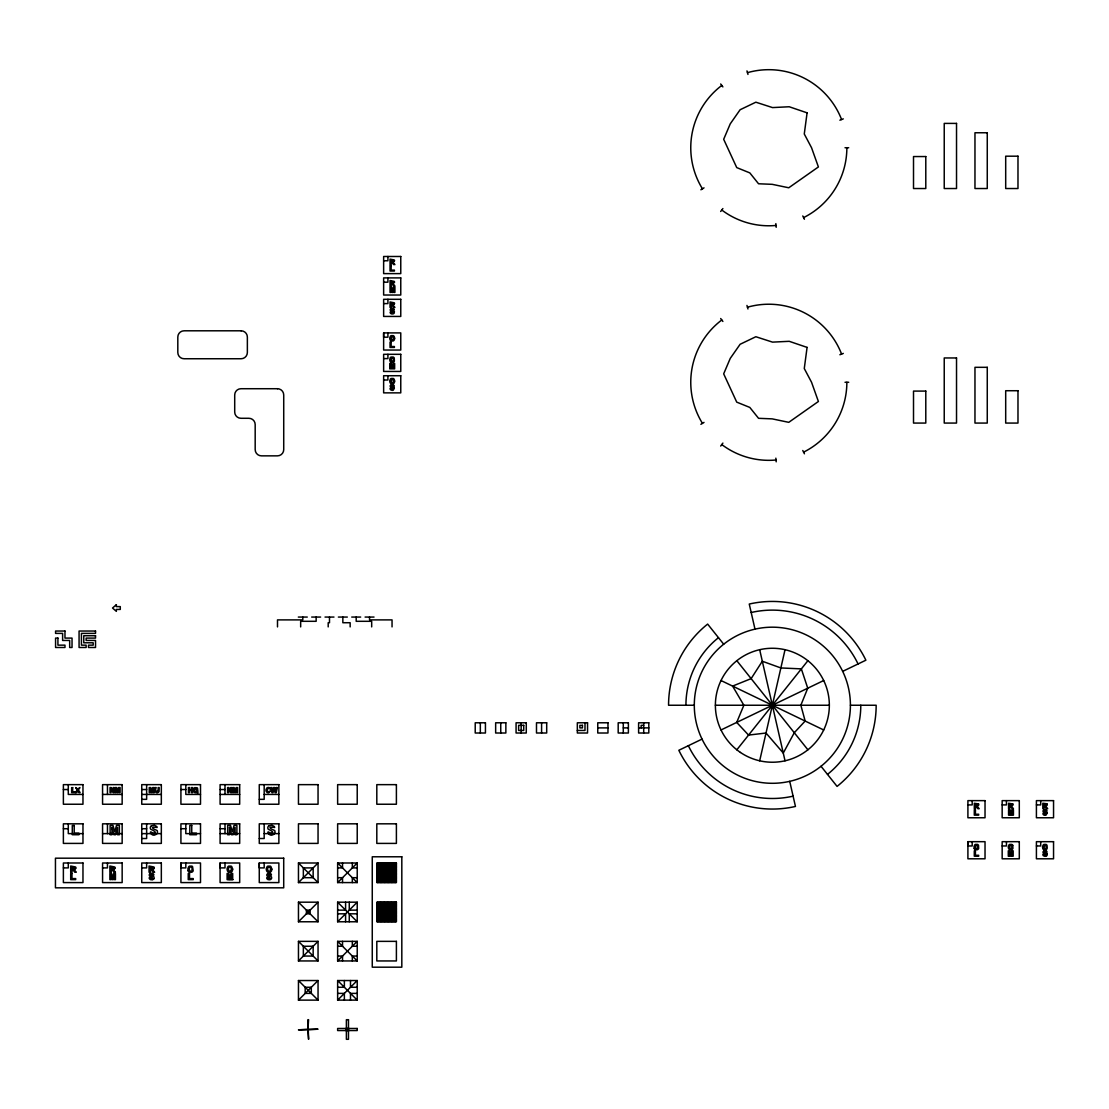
<?xml version="1.0" encoding="UTF-8"?>
<svg xmlns="http://www.w3.org/2000/svg" width="1109" height="1109" viewBox="0 0 1109 1109"><rect width="100%" height="100%" fill="white"/><g stroke="black" fill="none" stroke-linecap="round" stroke-linejoin="round"><path stroke-width="1.5" d="M180.919 862.996L180.919 882.584L200.507 882.584L200.507 862.996L180.919 862.996L180.919 867.903L185.813 867.903L185.813 862.996M220.095 862.996L220.095 882.584L239.683 882.584L239.683 862.996L220.095 862.996L220.095 867.903L225.002 867.903L225.002 862.996M259.27 862.996L259.27 882.584L278.872 882.584L278.872 862.996L259.27 862.996L259.27 867.903L264.178 867.903L264.178 862.996M383.631 332.908L383.631 350.042L400.765 350.042L400.765 332.908L383.631 332.908L383.631 337.191L387.914 337.191L387.914 332.908M967.907 841.676L967.907 858.796L985.028 858.796L985.028 841.676L967.907 841.676L967.907 845.959L972.191 845.959L972.191 841.676M228.191 879.617L228.232 874.765L229.383 879.617M759.679 760.802L785.033 649.694M230.395 879.617L231.587 874.765L231.587 879.617M231.24 870.44L231.24 867.82A1.483 1.483 0 0 0 228.551 867.82L228.482 870.26L229.715 871.272A1.497 1.497 0 0 0 231.254 870.44M390.479 309.037L390.243 309.619A1.58 1.58 0 0 0 390.271 310.132A1.428 1.428 0 0 0 390.631 310.811L393.307 312.183L391.338 312.613A1.719 1.719 0 0 1 391.089 311.976C388.954 311.671 390.77 314.249 392.018 313.944A4.2 4.2 0 0 0 392.766 313.916A3.036 3.036 0 0 0 393.21 313.833A1.636 1.636 0 0 0 394.166 313.14L394.374 311.795M390.479 385.461L390.243 386.029A1.58 1.58 0 0 0 390.271 386.556A1.414 1.414 0 0 0 390.52 387.11L393.307 388.594L391.338 389.037A1.719 1.719 0 0 1 391.089 388.4L390.035 388.497L390.257 389.314A1.885 1.885 0 0 0 390.548 389.772L392.018 390.354A4.2 4.2 0 0 0 392.766 390.34A3.022 3.022 0 0 0 393.21 390.257L394.388 388.205M1043.264 810.36L1043.042 810.929A1.58 1.58 0 0 0 1043.056 811.455A1.414 1.414 0 0 0 1043.306 812.01L1046.092 813.493L1044.124 813.937A1.719 1.719 0 0 1 1043.874 813.299C1041.753 812.98 1043.555 815.572 1044.803 815.254A4.186 4.186 0 0 0 1045.551 815.24A3.036 3.036 0 0 0 1045.995 815.157L1047.173 813.105M1043.264 851.393L1043.042 851.975A1.58 1.58 0 0 0 1043.056 852.488A1.414 1.414 0 0 0 1043.306 853.057L1046.078 854.457L1044.179 855.053A1.719 1.719 0 0 1 1043.874 854.346L1042.82 854.443L1043.042 855.247A1.885 1.885 0 0 0 1043.347 855.704L1044.803 856.3A4.2 4.2 0 0 0 1045.551 856.273M720.67 211.486L722.888 208.547M720.67 446.04L722.888 443.087M390.465 357.569L389.786 359.122A5.684 5.684 0 0 0 389.772 360.037L390.021 361.118A2.481 2.481 0 0 0 390.423 361.756A2.093 2.093 0 0 0 391.435 362.407L392.974 362.407A2.024 2.024 0 0 0 393.792 361.936A2.44 2.44 0 0 0 394.374 361.118L394.263 358.013A2.079 2.079 0 0 0 393.196 357.043L391.117 357.056A2.551 2.551 0 0 0 390.465 357.569M736.833 749.795L807.893 660.701M298.46 882.584L318.047 862.996L318.047 882.584L298.46 882.584L298.46 862.996L318.047 862.996M298.46 921.773L318.047 902.185L298.46 902.185L298.46 921.773L318.047 921.773L318.047 902.185M337.635 882.584L357.223 862.996L357.223 882.584L337.635 882.584L337.635 862.996L357.223 862.996M376.81 863.883L377.698 862.996M376.81 865.27L379.084 862.996M376.81 866.656L380.47 862.996M376.81 868.042L381.856 862.996M376.81 869.428L383.243 862.996M376.81 870.815L384.629 862.996M376.81 872.201L386.015 862.996M376.81 873.587L387.401 862.996M376.81 874.973L388.788 862.996M376.81 876.36L390.174 862.996M376.81 877.746L391.56 862.996M376.81 879.132L392.946 862.996M376.81 880.518L394.319 862.996M376.81 881.891L395.705 862.996M298.46 960.949L318.047 941.361L318.047 960.949L298.46 960.949L298.46 941.361L318.047 941.361M337.635 921.773L357.223 902.185L337.635 902.185L337.635 921.773L357.223 921.773L357.223 902.185M377.504 882.584L396.398 863.689M378.89 882.584L396.398 865.075M380.276 882.584L396.398 866.462M381.662 882.584L396.398 867.848M383.049 882.584L396.398 869.234M384.435 882.584L396.398 870.62M385.821 882.584L396.398 872.007M387.207 882.584L396.398 873.393M388.594 882.584L396.398 874.779M389.966 882.584L396.398 876.165M391.352 882.584L396.398 877.538M392.738 882.584L396.398 878.924M394.125 882.584L396.398 880.31M395.511 882.584L396.398 881.697M376.81 903.073L377.698 902.185M376.81 904.459L379.084 902.185M376.81 905.845L380.47 902.185M376.81 907.217L381.856 902.185M376.81 908.604L383.243 902.185M376.81 909.99L384.629 902.185M376.81 911.376L386.015 902.185M376.81 912.762L387.401 902.185M376.81 914.149L388.788 902.185M376.81 915.535L390.174 902.185M376.81 916.921L391.56 902.185M376.81 918.307L392.946 902.185M376.81 919.694L394.319 902.185M376.81 921.08L395.705 902.185M298.46 1000.124L318.047 980.536L318.047 1000.124L298.46 1000.124L298.46 980.536L318.047 980.536M337.635 960.949L357.223 941.361L357.223 960.949L337.635 960.949L337.635 941.361L357.223 941.361M377.504 921.773L396.398 902.865M378.89 921.773L396.398 904.251M380.276 921.773L396.398 905.637M381.662 921.773L396.398 907.023M383.049 921.773L396.398 908.41M384.435 921.773L396.398 909.796M385.821 921.773L396.398 911.182M387.207 921.773L396.398 912.568M388.594 921.773L396.398 913.955M389.966 921.773L396.398 915.341M391.352 921.773L396.398 916.727M392.738 921.773L396.398 918.113M394.125 921.773L396.398 919.5M395.511 921.773L396.398 920.872M307.9 1029.859L308.593 1019.712L307.9 1019.712L308.593 1039.299L307.9 1029.859L298.46 1029.859L307.9 1029.166M337.635 1000.124L357.223 980.536L357.223 1000.124L337.635 1000.124L337.635 980.536L357.223 980.536M700.888 189.791L704.021 187.851M700.888 424.331L704.021 422.39M390.936 308.607L391.907 308.302A3.549 3.549 0 0 1 392.669 308.33L393.432 308.565A1.594 1.594 0 0 1 394.249 309.785L391.338 309.591L393.626 310.867A1.511 1.511 0 0 1 394.416 311.865M151.503 825.748L154.484 825.262L156.66 826.455A2.648 2.648 0 0 1 157.145 827.494C153.333 826.843 148.814 826.94 157.145 830.558A2.509 2.509 0 0 1 157.409 831.209L157.436 832.609A2.149 2.149 0 0 1 157.145 833.344L157.034 833.511A2.759 2.759 0 0 1 155.607 834.633C151.476 837.447 148.038 829.075 152.39 832.873A1.553 1.553 0 0 0 152.834 833.136C158.393 833.164 153.208 830.184 150.782 829.324A2.412 2.412 0 0 1 150.311 828.104A2.703 2.703 0 0 1 150.325 827.48A2.246 2.246 0 0 1 150.699 826.482A2.412 2.412 0 0 1 151.476 825.789M150.089 873.629L151.198 873.282A4.062 4.062 0 0 1 152.085 873.31L152.945 873.587A1.816 1.816 0 0 1 153.416 873.947A1.802 1.802 0 0 1 153.888 875.001L150.602 874.654L153.167 876.221A1.719 1.719 0 0 1 154.082 877.358L154.054 878.203A1.469 1.469 0 0 1 153.777 878.813M269.043 825.748L272.01 825.262L274.2 826.455A2.648 2.648 0 0 1 274.672 827.494C270.846 826.857 266.299 826.884 274.685 830.558A2.509 2.509 0 0 1 274.949 831.209L274.977 832.609A2.149 2.149 0 0 1 274.685 833.344L274.561 833.511A2.759 2.759 0 0 1 273.147 834.633C269.016 837.447 265.578 829.075 269.917 832.873A1.553 1.553 0 0 0 270.36 833.136C275.905 833.206 270.721 830.211 268.323 829.324A2.412 2.412 0 0 1 267.851 828.104A2.703 2.703 0 0 1 267.851 827.48A2.246 2.246 0 0 1 268.239 826.482A2.412 2.412 0 0 1 269.016 825.789M267.629 873.629L268.738 873.282A4.062 4.062 0 0 1 269.612 873.31L270.485 873.587A1.816 1.816 0 0 1 270.956 873.947A1.802 1.802 0 0 1 271.428 875.001L268.142 874.654L270.693 876.221A1.719 1.719 0 0 1 271.608 877.358L271.608 878.078A1.497 1.497 0 0 1 271.317 878.813A1.871 1.871 0 0 1 270.222 879.603L270.222 879.603M1043.721 809.917L1044.692 809.625A3.549 3.549 0 0 1 1045.468 809.639L1046.217 809.889A1.594 1.594 0 0 1 1047.048 811.123L1044.124 810.901L1046.411 812.19A1.497 1.497 0 0 1 1047.201 813.188M1043.721 850.963L1044.692 850.672A3.549 3.549 0 0 1 1045.468 850.686L1046.217 850.922A1.58 1.58 0 0 1 1047.035 852.156L1044.124 851.948L1046.411 853.223A1.511 1.511 0 0 1 1047.215 854.235M702.039 739.107L678.833 750.28A103.802 103.802 0 0 0 795.458 806.451L789.719 781.332M721.016 729.972L823.696 680.524M842.674 671.375L865.879 660.202A103.802 103.802 0 0 0 749.254 604.045L754.993 629.15M839.873 120.202L843.311 118.871M839.873 354.741L843.311 353.411M152.529 879.645L152.682 879.603A1.871 1.871 0 0 0 153.791 878.813M1045.856 856.231L1045.995 856.19A1.636 1.636 0 0 0 1046.951 855.496L1047.201 854.859A2.149 2.149 0 0 0 1047.201 854.374L1047.173 854.152M268.045 788.374L267.033 790.079L268.018 791.826M268.281 791.84L270.416 791.091L268.697 792.699A3.091 3.091 0 0 1 268.059 792.713L267.602 792.63A2.024 2.024 0 0 1 266.992 792.339A2.329 2.329 0 0 1 266.16 791.202L265.994 790.44A4.242 4.242 0 0 1 266.035 789.553L266.825 788.014A2.273 2.273 0 0 1 267.851 787.515L268.087 787.487A2.828 2.828 0 0 1 268.794 787.515A2.218 2.218 0 0 1 269.889 788.014L270.388 788.956L268.309 788.36M845.016 147.733L848.704 147.733M383.631 260.767L387.914 260.767L387.914 256.484M383.631 282.185L387.914 282.185L387.914 277.902M383.631 303.589L387.914 303.589L387.914 299.305M383.631 358.595L387.914 358.595L387.914 354.312M383.631 380.013L387.914 380.013L387.914 375.729M845.016 382.272L848.704 382.272M298.321 617.061L307.276 617.061M311.671 617.061L320.626 617.061M325.02 617.061L333.975 617.061M338.37 617.061L347.325 617.061M351.719 617.061L360.675 617.061M365.083 617.061L374.024 617.061M694.303 705.241L668.561 705.241A103.802 103.802 0 0 1 707.639 624.09L723.692 644.218M715.374 705.241L829.338 705.241M850.409 705.241A78.046 78.046 0 0 0 733.326 637.647A78.046 78.046 0 0 0 733.326 772.834A78.046 78.046 0 0 0 850.409 705.241L876.165 705.241A103.802 103.802 0 0 1 837.073 786.406L821.02 766.264M643.705 725.341L641.154 725.341L641.154 727.892M597.751 727.892L607.968 727.892M623.286 727.892L628.387 727.892M638.604 727.892L648.807 727.892M577.332 730.457L584.997 730.457L584.997 722.791M63.379 789.539L68.287 789.539M141.744 789.539L146.638 789.539M180.919 789.539L185.813 789.539M220.095 789.539L225.002 789.539M82.967 794.432L68.287 794.432L68.287 784.645M102.569 794.432L122.156 794.432M141.744 794.432L161.332 794.432M200.507 794.432L185.813 794.432L185.813 784.645M220.095 794.432L239.683 794.432M264.178 794.432L278.872 794.432M141.744 799.339L146.638 799.339L146.638 784.645M259.27 799.339L264.178 799.339L264.178 784.645M967.907 804.912L972.191 804.912L972.191 800.629M1002.162 804.912L1006.445 804.912L1006.445 800.629M1036.416 804.912L1040.699 804.912L1040.699 800.629M63.379 828.714L68.287 828.714M141.744 828.714L146.638 828.714M180.919 828.714L185.813 828.714M220.095 828.714L225.002 828.714M82.967 833.621L68.287 833.621L68.287 823.821M102.569 833.621L122.156 833.621M141.744 833.621L161.332 833.621M200.507 833.621L185.813 833.621L185.813 823.821M220.095 833.621L239.683 833.621M264.178 833.621L278.872 833.621M141.744 838.515L146.638 838.515L146.638 823.821M259.27 838.515L264.178 838.515L264.178 823.821M1002.162 845.959L1006.445 845.959L1006.445 841.676M1036.416 845.959L1040.699 845.959L1040.699 841.676M63.379 867.903L68.287 867.903L68.287 862.996M102.569 867.903L107.462 867.903L107.462 862.996M141.744 867.903L146.638 867.903L146.638 862.996M337.635 867.903L342.529 867.903L342.529 862.996M357.223 867.903L352.329 867.903L352.329 862.996M337.635 877.69L342.529 877.69L342.529 882.584M357.223 877.69L352.329 877.69L352.329 882.584M232.987 879.617L227.109 879.617L227.109 873.462L228.828 873.462L229.91 877.676L230.963 873.462L232.682 873.462L232.682 879.617M337.635 910.142L345.592 910.142L345.592 902.185M357.223 910.142L349.266 910.142L349.266 902.185M337.635 913.816L345.592 913.816L345.592 921.773M357.223 913.816L349.266 913.816L349.266 921.773M337.635 946.254L342.529 946.254L342.529 941.361M357.223 946.254L352.329 946.254L352.329 941.361M337.635 956.055L342.529 956.055L342.529 960.949M357.223 956.055L352.329 956.055L352.329 960.949M337.635 987.273L344.372 987.273L344.372 980.536M357.223 987.273L350.486 987.273L350.486 980.536M337.635 993.387L344.372 993.387L344.372 1000.124M357.223 993.387L350.486 993.387L350.486 1000.124M308.593 1029.166L318.047 1029.166L308.593 1029.859M346.382 1029.512L348.476 1029.512M721.016 680.524L823.696 729.972M337.635 862.996L357.223 882.584M298.46 862.996L318.047 882.584M337.635 902.185L357.223 921.773M298.46 902.185L318.047 921.773M337.635 941.361L357.223 960.949M298.46 941.361L318.047 960.949M337.635 980.536L357.223 1000.124M298.46 980.536L318.047 1000.124M1046.882 803.775L1042.82 803.263L1042.82 808.711L1043.943 808.711L1044.179 806.451A2.121 2.121 0 0 1 1044.72 806.52L1046.369 808.711L1047.686 808.711L1045.829 806.312L1047.229 805.079A2.079 2.079 0 0 0 1047.243 804.566A1.428 1.428 0 0 0 1047.021 803.942L1047.021 803.942M736.833 660.701L807.893 749.795M1012.753 803.942L1008.566 803.263L1008.566 808.711L1009.675 808.711L1009.911 806.451A2.135 2.135 0 0 1 1010.451 806.52L1012.115 808.711L1013.432 808.711L1011.574 806.312L1012.974 805.079A2.079 2.079 0 0 0 1012.974 804.566A1.428 1.428 0 0 0 1012.767 803.942M978.498 803.942L974.298 803.263L974.298 808.711L975.421 808.711L975.657 806.451A2.135 2.135 0 0 1 976.197 806.52L977.861 808.711L979.178 808.711L977.32 806.312L978.72 805.079A2.079 2.079 0 0 0 978.72 804.566A1.428 1.428 0 0 0 978.512 803.942M394.236 387.831L394.097 387.665A1.511 1.511 0 0 0 393.626 387.291L391.338 386.001L394.249 386.223A1.594 1.594 0 0 0 393.432 384.989L392.669 384.74A3.549 3.549 0 0 0 391.907 384.726L390.936 385.031A1.414 1.414 0 0 0 390.493 385.461M720.67 83.979L722.888 86.918M720.67 318.519L722.888 321.458M802.777 215.95L804.427 219.249M802.777 450.49L804.427 453.789M1012.794 845.377L1012.905 848.468A2.44 2.44 0 0 1 1012.323 849.286A2.038 2.038 0 0 1 1011.505 849.757L1009.966 849.757A2.093 2.093 0 0 1 1008.954 849.12A2.481 2.481 0 0 1 1008.552 848.468L1008.303 847.387A5.67 5.67 0 0 1 1008.317 846.486L1008.982 844.919A2.551 2.551 0 0 1 1009.647 844.406L1011.727 844.393A2.079 2.079 0 0 1 1012.753 845.321M1042.807 848.468L1042.557 847.387A5.67 5.67 0 0 1 1042.571 846.486L1043.25 844.919A2.551 2.551 0 0 1 1043.916 844.406L1045.981 844.393A2.079 2.079 0 0 1 1046.757 844.947A2.301 2.301 0 0 1 1047.048 845.377L1047.159 848.468A2.44 2.44 0 0 1 1046.591 849.286A2.024 2.024 0 0 1 1045.759 849.757L1044.221 849.757A2.093 2.093 0 0 1 1043.209 849.12A2.44 2.44 0 0 1 1042.668 848.482M974.298 848.468L974.049 847.387A5.697 5.697 0 0 1 974.062 846.486L974.728 844.919A2.551 2.551 0 0 1 975.393 844.406L977.459 844.393A2.079 2.079 0 0 1 978.235 844.947A2.301 2.301 0 0 1 978.526 845.377L978.651 848.468A2.44 2.44 0 0 1 978.069 849.286A2.024 2.024 0 0 1 977.251 849.757L975.712 849.757A2.093 2.093 0 0 1 974.7 849.12M188.225 870.773L187.934 869.539A6.502 6.502 0 0 1 187.962 868.499L188.724 866.711A2.911 2.911 0 0 1 189.487 866.129L191.843 866.115A2.357 2.357 0 0 1 192.536 866.545L193.202 870.773A2.786 2.786 0 0 1 192.55 871.716A2.315 2.315 0 0 1 191.607 872.242L189.584 872.159A2.384 2.384 0 0 1 188.682 871.508M746.953 70.893L747.965 74.442M746.953 305.432L747.965 308.981M759.679 649.694L785.033 760.802M775.843 223.616L776.189 227.29M775.843 458.156L776.189 461.829M643.705 722.791L643.705 733.007M623.286 722.791L623.286 733.007M541.594 722.791L541.594 733.007M521.175 722.791L521.175 733.007M500.755 722.791L500.755 733.007M480.336 722.791L480.336 733.007M392.045 626.904L392.045 619.889L369.547 619.889L369.547 617.061M371.681 626.904L371.681 621.303L356.197 621.303L356.197 617.061M350.153 626.904L350.153 622.731L342.847 622.731L342.847 617.061M347.436 1028.473L347.436 1030.552M329.498 617.061L329.498 622.731L328.195 622.731L328.195 626.904M316.148 617.061L316.148 621.303L300.664 621.303L300.664 626.904M302.799 617.061L302.799 619.889L277.5 619.889L277.5 626.904M225.002 784.645L225.002 794.432M225.002 823.821L225.002 833.621M107.462 784.645L107.462 794.432M107.462 823.821L107.462 833.621M974.561 849.106A2.44 2.44 0 0 1 974.159 848.482M269.723 879.7A4.796 4.796 0 0 1 268.863 879.728C267.435 880.089 265.37 877.136 267.796 877.496A1.968 1.968 0 0 0 268.073 878.217C271.76 879.409 269.515 876.457 267.158 876.013A1.608 1.608 0 0 1 266.867 875.375A1.802 1.802 0 0 1 266.839 874.779A1.497 1.497 0 0 1 267.089 874.128M268.905 866.988A1.483 1.483 0 0 0 267.726 867.82L267.657 870.26L268.905 871.272A1.497 1.497 0 0 0 270.43 870.44L270.416 867.82A1.469 1.469 0 0 0 269.251 866.988M188.53 871.508A2.786 2.786 0 0 1 188.073 870.787M152.183 879.7A4.796 4.796 0 0 1 151.323 879.728C149.909 880.089 147.83 877.136 150.256 877.496A1.968 1.968 0 0 0 150.547 878.217C154.193 879.437 152.03 876.36 149.618 876.013A1.608 1.608 0 0 1 149.327 875.375A1.802 1.802 0 0 1 149.313 874.779A1.497 1.497 0 0 1 149.563 874.128M846.86 147.733A78.046 78.046 0 0 1 803.609 217.6M776.023 225.446A78.046 78.046 0 0 1 721.779 210.017M702.454 188.821A78.046 78.046 0 0 1 721.779 85.448M747.452 72.667A78.046 78.046 0 0 1 841.592 119.536M846.86 382.272A78.046 78.046 0 0 1 803.609 452.139M776.023 459.999A78.046 78.046 0 0 1 721.779 444.557M702.454 423.361A78.046 78.046 0 0 1 721.779 319.988M747.452 307.207A78.046 78.046 0 0 1 841.592 354.076M685.93 705.241A86.433 86.433 0 0 1 718.466 637.675M793.101 796.151A93.239 93.239 0 0 1 688.356 745.705M860.792 705.241A88.429 88.429 0 0 1 827.494 774.387M751.195 612.501A95.124 95.124 0 0 1 858.061 663.972M110.997 874.765L110.969 879.617L109.874 879.617L109.874 873.462L111.593 873.462L112.688 877.676L113.742 873.462L115.447 873.462L115.447 879.617L114.366 879.617L114.366 874.765L113.173 879.617L112.161 879.617L110.997 874.765M111.995 827.356L111.926 834.73L110.138 834.73L110.138 825.387L112.979 825.387L114.781 831.778L116.514 825.387L119.356 825.387L119.356 834.73L117.554 834.73L117.554 827.356L115.586 834.73L113.908 834.73L111.995 827.356M116.098 788.638L116.057 792.63L115.086 792.63L115.086 787.57L116.625 787.57L117.596 791.022L118.538 787.57L120.091 787.57L120.091 792.63L119.107 792.63L119.107 788.638L118.039 792.63L117.124 792.63L116.098 788.638M150.242 788.638L150.214 792.63L149.244 792.63L149.244 787.57L150.782 787.57L151.753 791.022L152.695 787.57L154.234 787.57L154.234 792.63L153.264 792.63L153.264 788.638L152.196 792.63L151.281 792.63L150.242 788.638M158.157 790.398C158.102 793.975 153.901 789.982 156.217 787.57L155.177 787.57L155.274 791.563A2.384 2.384 0 0 0 155.551 792.131L156.619 792.685A4.311 4.311 0 0 0 157.547 792.713L159.072 791.715L159.197 787.57L158.157 787.57L158.157 790.398M229.521 827.356L229.466 834.73L227.664 834.73L227.664 825.387L230.506 825.387L232.308 831.778L234.054 825.387L236.896 825.387L236.896 834.73L235.094 834.73L235.094 827.356L233.126 834.73L231.434 834.73L229.521 827.356M233.625 788.638L233.597 792.63L232.627 792.63L232.627 787.57L234.165 787.57L235.136 791.022L236.078 787.57L237.617 787.57L237.617 792.63L236.647 792.63L236.647 788.638L235.579 792.63L234.664 792.63L233.625 788.638M391.02 288.188L390.978 292.429L390.035 292.429L390.035 287.051L391.532 287.051L392.489 290.724L393.404 287.051L394.901 287.051L394.901 292.429L393.958 292.429L393.958 288.188L392.919 292.429L392.031 292.429L391.02 288.188M390.742 364.611L390.715 368.853L389.758 368.853L389.758 363.475L391.269 363.475L392.212 367.148L393.127 363.475L394.638 363.475L394.638 368.853L393.681 368.853L393.681 364.611L392.641 368.853L391.754 368.853L390.742 364.611M1009.273 851.962L1009.245 856.203L1008.289 856.203L1008.289 850.825L1009.786 850.825L1010.743 854.498L1011.658 850.825L1013.169 850.825L1013.169 856.203L1012.212 856.203L1012.212 851.962L1011.172 856.203L1010.285 856.203L1009.273 851.962M1009.537 810.915L1009.509 815.157L1008.566 815.157L1008.566 809.778L1010.063 809.778L1011.02 813.451L1011.935 809.778L1013.432 809.778L1013.432 815.157L1012.489 815.157L1012.489 810.915L1011.436 815.157L1010.549 815.157L1009.537 810.915M192.301 869.109L192.065 870.44A1.497 1.497 0 0 1 190.54 871.272L189.306 870.26L189.362 867.82A1.483 1.483 0 0 1 190.54 866.988A1.511 1.511 0 0 1 192.079 867.82L192.301 869.109M390.812 338.037L391.907 340.116L393.57 338.702A4.186 4.186 0 0 0 393.584 338.037L392.198 336.387L390.812 338.037M390.812 359.441L391.907 361.534L393.57 360.12A4.173 4.173 0 0 0 393.584 359.441L392.198 357.805L390.812 359.441M390.812 380.858L392.045 382.965A1.414 1.414 0 0 0 392.489 382.938L393.57 381.524A4.186 4.186 0 0 0 393.584 380.858L392.198 379.209L390.812 380.858M975.088 846.791L976.183 848.884L977.833 847.47A4.186 4.186 0 0 0 977.861 846.791L976.474 845.155L975.088 846.791M1009.342 846.791L1010.438 848.884L1012.101 847.47A4.186 4.186 0 0 0 1012.115 846.791L1010.729 845.155L1009.342 846.791M1043.597 846.791L1044.83 848.898A1.414 1.414 0 0 0 1045.288 848.884L1046.355 847.47A4.186 4.186 0 0 0 1046.369 846.791L1045.135 845.169L1043.597 846.791M194.394 789.871C196.113 796.207 198.636 785.297 194.394 789.871M232.682 869.151L232.377 870.773A2.786 2.786 0 0 1 231.726 871.716A2.315 2.315 0 0 1 230.783 872.242L228.759 872.159A2.384 2.384 0 0 1 227.872 871.508A2.842 2.842 0 0 1 227.4 870.773L227.123 869.539A6.502 6.502 0 0 1 227.137 868.499L227.9 866.711A2.911 2.911 0 0 1 228.662 866.129L231.032 866.115A2.357 2.357 0 0 1 231.726 866.545L232.682 869.151M271.857 869.151L271.566 870.773A2.786 2.786 0 0 1 270.901 871.716A2.315 2.315 0 0 1 269.958 872.242L267.934 872.159A2.384 2.384 0 0 1 267.047 871.508A2.842 2.842 0 0 1 266.59 870.773L266.299 869.539A6.502 6.502 0 0 1 266.312 868.499L267.075 866.711A2.911 2.911 0 0 1 267.837 866.129L270.208 866.115A2.357 2.357 0 0 1 270.901 866.545L271.857 869.151M394.638 338.287L394.374 339.701A2.44 2.44 0 0 1 393.792 340.532A2.024 2.024 0 0 1 392.974 340.99L391.435 340.99A2.093 2.093 0 0 1 390.423 340.352A2.481 2.481 0 0 1 390.021 339.714L389.772 338.633A5.684 5.684 0 0 1 389.786 337.718L390.465 336.152A2.551 2.551 0 0 1 391.117 335.653L393.196 335.625A2.079 2.079 0 0 1 393.972 336.193A2.301 2.301 0 0 1 394.263 336.609L394.638 338.287M394.638 381.108L394.374 382.536A2.44 2.44 0 0 1 393.792 383.354A2.024 2.024 0 0 1 392.974 383.811L391.435 383.811A2.093 2.093 0 0 1 390.423 383.173A2.481 2.481 0 0 1 390.021 382.536L389.772 381.454A5.684 5.684 0 0 1 389.786 380.539L390.465 378.973A2.551 2.551 0 0 1 391.117 378.474L393.196 378.446A2.079 2.079 0 0 1 393.972 379.015A2.301 2.301 0 0 1 394.263 379.43L394.638 381.108M193.368 789.802L194.006 792.034A2.052 2.052 0 0 0 194.796 792.561L196.099 792.713A2.149 2.149 0 0 0 196.875 792.505L197.998 793.129L197.568 791.965A2.26 2.26 0 0 0 197.929 791.41L197.527 788.166A1.844 1.844 0 0 0 197 787.737L194.782 787.64A2.066 2.066 0 0 0 194.006 788.166A2.232 2.232 0 0 0 193.604 788.762L193.368 789.802M391.338 870.731L389.703 873.85L384.906 874.377L384.906 878.73L382.536 878.73L382.536 867.224L389.509 867.557A3.175 3.175 0 0 1 390.701 868.499A2.814 2.814 0 0 1 390.978 868.971L391.338 870.731M74.497 867.834L71.974 868.652L71.974 867.058L74.497 867.834M113.672 867.834L111.163 868.652L111.163 867.058L113.672 867.834M152.848 867.834L150.339 868.652L150.339 867.058L152.848 867.834M393.348 260.712L391.144 261.433L391.144 260.047L393.348 260.712M393.348 282.13L391.144 282.837L391.144 281.45L393.348 282.13M393.348 303.533L391.144 304.254L391.144 302.868L393.348 303.533M977.625 804.857L975.421 805.564L975.421 804.177L977.625 804.857M1011.879 804.857L1009.675 805.564L1009.675 804.177L1011.879 804.857M1046.134 804.857L1043.943 805.564L1043.943 804.177L1046.134 804.857M388.982 870.801L388.691 871.729A1.469 1.469 0 0 1 388.219 872.173L384.906 872.436L384.906 869.151L388.76 869.955A1.747 1.747 0 0 1 388.982 870.801M807.089 112.841L804.275 133.995L811.552 147.733L818.4 166.946L788.762 187.781L772.211 184.33L758.556 183.775L749.823 172.893L736.736 167.598L723.678 139.29L730.249 123.848L740.119 109.736L755.853 102.194L772.529 107.587L789.22 106.755L807.089 112.841M807.089 347.394L804.275 368.535L811.552 382.272L818.4 401.486L788.762 422.335L772.211 418.869L758.556 418.315L749.823 407.433L736.736 402.137L723.678 373.844L730.249 358.401L740.119 344.275L755.853 336.734L772.529 342.127L789.22 341.309L807.089 347.394M75.745 868.097L75.717 868.25A1.456 1.456 0 0 1 75.149 869.137L74.151 869.498L76.271 872.242L74.76 872.242L72.958 869.775A2.44 2.44 0 0 0 72.251 869.65L71.974 872.242L70.699 872.242L70.699 866.018L75.62 867.002A1.677 1.677 0 0 1 75.759 867.501A2.384 2.384 0 0 1 75.745 868.097M114.92 868.097L114.892 868.25A1.456 1.456 0 0 1 114.338 869.137L113.326 869.498L115.447 872.242L113.95 872.242L112.134 869.775A2.44 2.44 0 0 0 111.427 869.65L111.163 872.242L109.874 872.242L109.874 866.018L114.795 867.002A1.677 1.677 0 0 1 114.934 867.501A2.384 2.384 0 0 1 114.92 868.097M154.109 868.097L154.082 868.25A1.456 1.456 0 0 1 153.513 869.137L152.501 869.498L154.636 872.242L153.125 872.242L151.309 869.775A2.44 2.44 0 0 0 150.602 869.65L150.339 872.242L149.063 872.242L149.063 866.018L153.985 867.002A1.677 1.677 0 0 1 154.109 867.501A2.384 2.384 0 0 1 154.109 868.097M394.444 260.948L393.043 262.168L394.901 264.58L393.584 264.58L392.004 262.403A2.135 2.135 0 0 0 391.38 262.306L391.144 264.58L390.035 264.58L390.035 259.132L394.333 259.991A1.553 1.553 0 0 1 394.457 260.421A2.079 2.079 0 0 1 394.444 260.948M394.444 282.351L393.043 283.585L394.901 285.983L393.584 285.983L392.004 283.821A2.135 2.135 0 0 0 391.38 283.724L391.144 285.983L390.035 285.983L390.035 280.535L394.333 281.409A1.553 1.553 0 0 1 394.457 281.838A2.079 2.079 0 0 1 394.444 282.351M394.444 303.769L393.043 304.989L394.901 307.401L393.584 307.401L392.004 305.225A2.121 2.121 0 0 0 391.38 305.127L391.144 307.401L390.035 307.401L390.035 301.953L394.333 302.812A1.553 1.553 0 0 1 394.457 303.242A2.079 2.079 0 0 1 394.444 303.769M276.335 787.57L275.642 791.119L274.755 787.57L273.507 787.57L272.564 791.064L271.83 787.57L270.762 787.57L271.899 792.63L273.036 792.63L274.103 788.859L275.046 792.63L276.293 792.63L277.402 787.57L276.335 787.57M807.74 688.204L800.85 705.241L805.162 721.044L794.28 732.73L783.273 753.053L766.014 733.021L748.561 735.087L736.709 722.416L743.862 705.241L732.592 686.097L751.14 678.625L762.313 661.241L780.875 667.951L801.35 668.879L807.74 688.204M77.173 789.955L75.467 792.63L76.701 792.63L77.796 790.897L78.891 792.63L80.125 792.63L78.392 789.955L79.931 787.57L77.796 789.012L75.662 787.57L77.173 789.955M116.348 604.71L112.522 608.023L116.348 611.336L116.348 609.437L120.285 609.437L120.285 606.609L116.348 606.609L116.348 604.71M956.526 123.404L944.23 123.404L944.23 188.53L956.526 188.53L956.526 123.404M987.26 132.761L974.963 132.761L974.963 188.53L987.26 188.53L987.26 132.761M1017.979 156.189L1005.697 156.189L1005.697 188.53L1017.979 188.53L1017.979 156.189M925.793 156.549L913.511 156.549L913.511 188.53L925.793 188.53L925.793 156.549M400.765 256.484L383.631 256.484L383.631 273.618L400.765 273.618L400.765 256.484M391.144 265.647L390.035 265.647L390.035 271.026L394.402 271.026L394.402 270.111L391.144 270.111L391.144 265.647M400.765 277.902L383.631 277.902L383.631 295.022L400.765 295.022L400.765 277.902M400.765 299.305L383.631 299.305L383.631 316.439L400.765 316.439L400.765 299.305M241.097 330.801L184.094 330.801A6.266 6.266 0 0 0 177.814 337.067L177.814 352.482A6.266 6.266 0 0 0 184.094 358.748L241.097 358.748A6.266 6.266 0 0 0 247.362 352.482L247.362 337.067A6.266 6.266 0 0 0 241.097 330.801M391.144 342.057L390.035 342.057L390.035 347.436L394.402 347.436L394.402 346.521L391.144 346.521L391.144 342.057M400.765 354.312L383.631 354.312L383.631 371.446L400.765 371.446L400.765 354.312M956.526 357.957L944.23 357.957L944.23 423.07L956.526 423.07L956.526 357.957M987.26 367.315L974.963 367.315L974.963 423.07L987.26 423.07L987.26 367.315M400.765 375.729L383.631 375.729L383.631 392.863L400.765 392.863L400.765 375.729M277.458 388.718L240.986 388.718A6.266 6.266 0 0 0 234.706 394.984L234.706 412.021A6.266 6.266 0 0 0 240.986 418.287L248.901 418.287A6.266 6.266 0 0 1 255.181 424.553L255.181 449.589A6.266 6.266 0 0 0 261.447 455.854L277.458 455.854A6.266 6.266 0 0 0 283.724 449.589L283.724 394.984A6.266 6.266 0 0 0 277.458 388.718M1017.979 390.728L1005.697 390.728L1005.697 423.07L1017.979 423.07L1017.979 390.728M925.793 391.089L913.511 391.089L913.511 423.07L925.793 423.07L925.793 391.089M64.974 631.035L55.575 631.035L55.575 633.391L62.617 633.391L62.617 640.447L69.673 640.447L69.673 647.49L72.03 647.49L72.03 638.091L64.974 638.091L64.974 631.035M95.526 631.035L79.072 631.035L79.072 647.49L86.128 647.49L86.128 645.147L81.428 645.147L81.428 633.391L95.526 633.391L95.526 631.035M95.526 635.734L83.771 635.734L83.771 642.79L93.184 642.79L93.184 645.147L88.484 645.147L88.484 647.49L95.526 647.49L95.526 640.447L86.128 640.447L86.128 638.091L95.526 638.091L95.526 635.734M57.918 638.091L55.575 638.091L55.575 647.49L64.974 647.49L64.974 645.147L57.918 645.147L57.918 638.091M485.437 722.791L475.22 722.791L475.22 733.007L485.437 733.007L485.437 722.791M505.856 722.791L495.654 722.791L495.654 733.007L505.856 733.007L505.856 722.791M526.276 722.791L516.073 722.791L516.073 733.007L526.276 733.007L526.276 722.791M546.695 722.791L536.493 722.791L536.493 733.007L546.695 733.007L546.695 722.791M587.548 722.791L577.332 722.791L577.332 733.007L587.548 733.007L587.548 722.791M607.968 722.791L597.751 722.791L597.751 733.007L607.968 733.007L607.968 722.791M628.387 722.791L618.184 722.791L618.184 733.007L628.387 733.007L628.387 722.791M648.807 722.791L638.604 722.791L638.604 733.007L648.807 733.007L648.807 722.791M523.725 725.341L518.624 725.341L518.624 730.457L523.725 730.457L523.725 725.341M582.447 725.341L579.882 725.341L579.882 727.892L582.447 727.892L582.447 725.341M82.967 784.645L63.379 784.645L63.379 804.233L82.967 804.233L82.967 784.645M122.156 784.645L102.569 784.645L102.569 804.233L122.156 804.233L122.156 784.645M161.332 784.645L141.744 784.645L141.744 804.233L161.332 804.233L161.332 784.645M200.507 784.645L180.919 784.645L180.919 804.233L200.507 804.233L200.507 784.645M239.683 784.645L220.095 784.645L220.095 804.233L239.683 804.233L239.683 784.645M278.872 784.645L259.27 784.645L259.27 804.233L278.872 804.233L278.872 784.645M318.047 784.645L298.46 784.645L298.46 804.233L318.047 804.233L318.047 784.645M357.223 784.645L337.635 784.645L337.635 804.233L357.223 804.233L357.223 784.645M396.398 784.645L376.81 784.645L376.81 804.233L396.398 804.233L396.398 784.645M72.667 787.64L71.641 787.64L71.641 792.63L75.218 792.63L75.218 791.784L72.667 791.784L72.667 787.64M111.066 787.57L110.054 787.57L110.054 792.63L111.039 792.63L111.039 789.358L113.049 792.63L114.088 792.63L114.088 787.57L113.104 787.57L113.104 790.869L111.066 787.57M189.487 787.57L188.447 787.57L188.447 792.63L189.487 792.63L189.487 790.398L191.497 790.398L191.497 792.63L192.536 792.63L192.536 787.57L191.497 787.57L191.497 789.553L189.487 789.553L189.487 787.57M228.606 787.57L227.595 787.57L227.595 792.63L228.565 792.63L228.565 789.358L230.589 792.63L231.615 792.63L231.615 787.57L230.644 787.57L230.644 790.869L228.606 787.57M985.028 800.629L967.907 800.629L967.907 817.763L985.028 817.763L985.028 800.629M1019.296 800.629L1002.162 800.629L1002.162 817.763L1019.296 817.763L1019.296 800.629M1053.55 800.629L1036.416 800.629L1036.416 817.763L1053.55 817.763L1053.55 800.629M975.421 809.778L974.298 809.778L974.298 815.157L978.665 815.157L978.665 814.242L975.421 814.242L975.421 809.778M82.967 823.821L63.379 823.821L63.379 843.408L82.967 843.408L82.967 823.821M122.156 823.821L102.569 823.821L102.569 843.408L122.156 843.408L122.156 823.821M161.332 823.821L141.744 823.821L141.744 843.408L161.332 843.408L161.332 823.821M200.507 823.821L180.919 823.821L180.919 843.408L200.507 843.408L200.507 823.821M239.683 823.821L220.095 823.821L220.095 843.408L239.683 843.408L239.683 823.821M278.872 823.821L259.27 823.821L259.27 843.408L278.872 843.408L278.872 823.821M318.047 823.821L298.46 823.821L298.46 843.408L318.047 843.408L318.047 823.821M357.223 823.821L337.635 823.821L337.635 843.408L357.223 843.408L357.223 823.821M396.398 823.821L376.81 823.821L376.81 843.408L396.398 843.408L396.398 823.821M74.206 825.498L72.293 825.498L72.293 834.73L78.905 834.73L78.905 833.164L74.206 833.164L74.206 825.498M191.746 825.498L189.819 825.498L189.819 834.73L196.445 834.73L196.445 833.164L191.746 833.164L191.746 825.498M1019.296 841.676L1002.162 841.676L1002.162 858.796L1019.296 858.796L1019.296 841.676M1053.55 841.676L1036.416 841.676L1036.416 858.796L1053.55 858.796L1053.55 841.676M975.421 850.825L974.298 850.825L974.298 856.203L978.665 856.203L978.665 855.289L975.421 855.289L975.421 850.825M401.818 856.786L372.264 856.786L372.264 967.187L401.818 967.187L401.818 856.786M283.71 858.186L55.45 858.186L55.45 887.824L283.71 887.824L283.71 858.186M82.967 862.996L63.379 862.996L63.379 882.584L82.967 882.584L82.967 862.996M122.156 862.996L102.569 862.996L102.569 882.584L122.156 882.584L122.156 862.996M161.332 862.996L141.744 862.996L141.744 882.584L161.332 882.584L161.332 862.996M396.398 862.996L376.81 862.996L376.81 882.584L396.398 882.584L396.398 862.996M313.154 867.903L303.353 867.903L303.353 877.69L313.154 877.69L313.154 867.903M71.974 873.462L70.699 873.462L70.699 879.617L75.689 879.617L75.689 878.578L71.974 878.578L71.974 873.462M189.514 873.462L188.239 873.462L188.239 879.617L193.229 879.617L193.229 878.578L189.514 878.578L189.514 873.462M396.398 902.185L376.81 902.185L376.81 921.773L396.398 921.773L396.398 902.185M310.09 910.142L306.417 910.142L306.417 913.816L310.09 913.816L310.09 910.142M396.398 941.361L376.81 941.361L376.81 960.949L396.398 960.949L396.398 941.361M313.154 946.254L303.353 946.254L303.353 956.055L313.154 956.055L313.154 946.254M311.31 987.273L305.183 987.273L305.183 993.387L311.31 993.387L311.31 987.273M348.476 1019.712L346.382 1019.712L346.382 1039.299L348.476 1039.299L348.476 1019.712M357.223 1028.473L337.635 1028.473L337.635 1030.552L357.223 1030.552L357.223 1028.473M740.424 752.443A56.989 56.989 0 0 0 829.199 709.316A56.989 56.989 0 0 0 747.466 653.991A56.989 56.989 0 0 0 740.424 752.443"/></g></svg>
